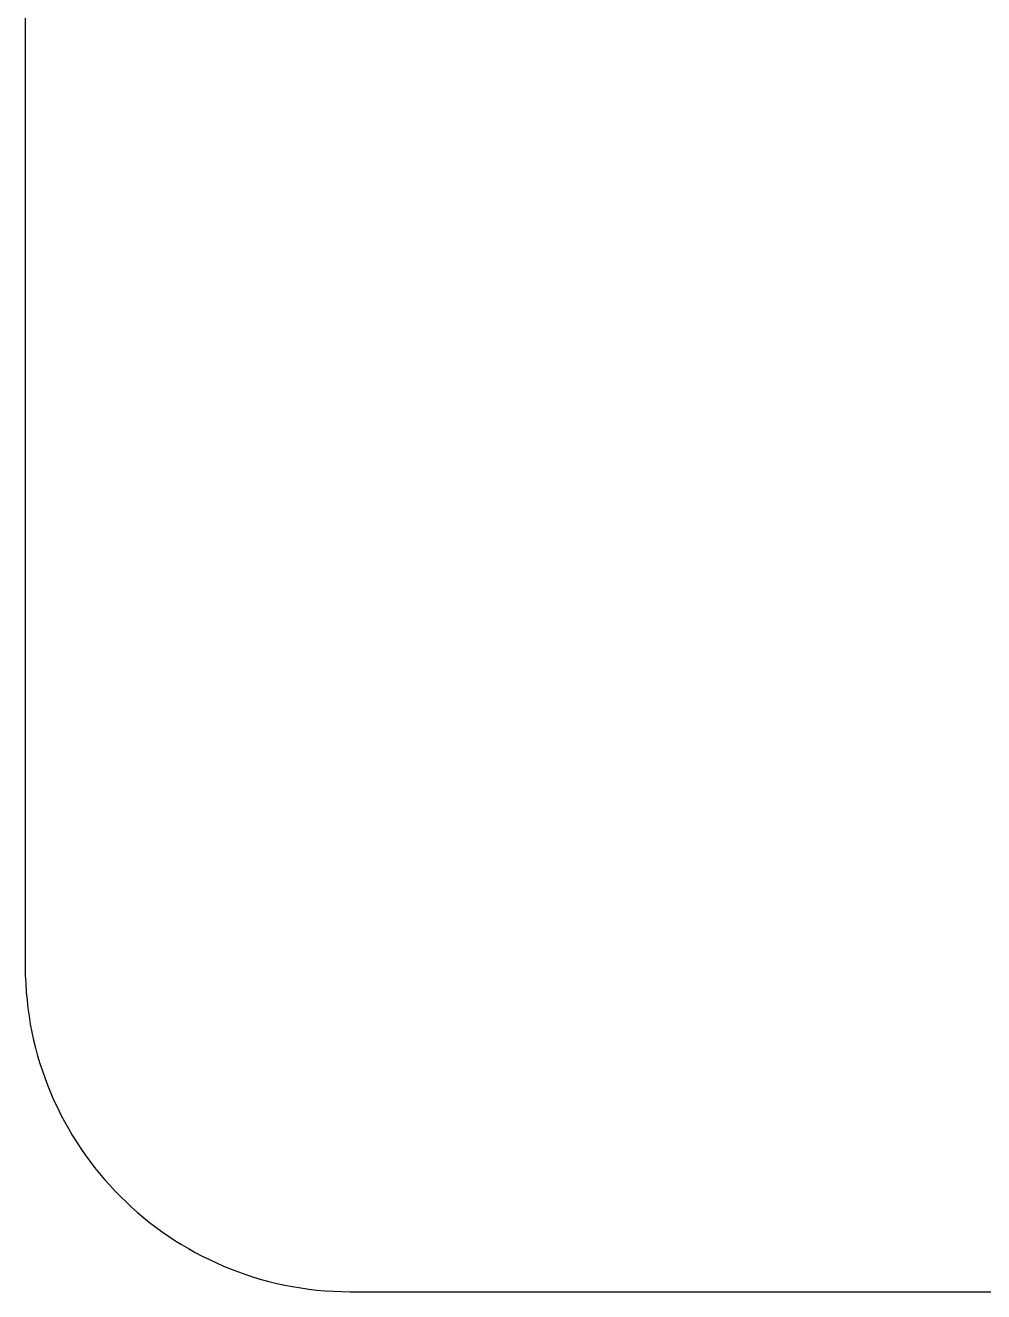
# Model space of a CAD drawing. Extents: x -53 to 325, y -116 to 23.
# Drawn here: x 259.75 to 264.18, y -90.94 to -85.1 of the extents above; entities that cross this region are included whole.
import ezdxf

# ---------------------------------------------------------------- set-up
doc = ezdxf.new("R2010")
doc.units = 0
for name, color, linetype in [('Shape2292', 7, 'CONTINUOUS'), ('Shape2293', 7, 'CONTINUOUS'), ('Shape2294', 7, 'CONTINUOUS'), ('Shape2295', 7, 'CONTINUOUS'), ('Shape2296', 7, 'CONTINUOUS'), ('Shape2297', 7, 'CONTINUOUS'), ('Shape2298', 7, 'CONTINUOUS'), ('Shape2299', 7, 'CONTINUOUS'), ('Shape2300', 7, 'CONTINUOUS'), ('Shape2301', 7, 'CONTINUOUS'), ('Shape2302', 7, 'CONTINUOUS'), ('Shape2303', 7, 'CONTINUOUS'), ('Shape2304', 7, 'CONTINUOUS'), ('Shape2305', 7, 'CONTINUOUS'), ('Shape2306', 7, 'CONTINUOUS'), ('Shape2307', 7, 'CONTINUOUS'), ('Shape2308', 7, 'CONTINUOUS'), ('Shape2309', 7, 'CONTINUOUS'), ('Shape2310', 7, 'CONTINUOUS'), ('Shape2311', 7, 'CONTINUOUS'), ('Shape2312', 7, 'CONTINUOUS'), ('Shape2313', 7, 'CONTINUOUS'), ('Shape2314', 7, 'CONTINUOUS'), ('Shape2315', 7, 'CONTINUOUS'), ('Shape2316', 7, 'CONTINUOUS'), ('Shape2317', 7, 'CONTINUOUS'), ('Shape2318', 7, 'CONTINUOUS'), ('Shape2319', 7, 'CONTINUOUS'), ('Shape2320', 7, 'CONTINUOUS'), ('Shape2321', 7, 'CONTINUOUS'), ('Shape2322', 7, 'CONTINUOUS'), ('Shape2323', 7, 'CONTINUOUS'), ('Shape2324', 7, 'CONTINUOUS'), ('Shape2325', 7, 'CONTINUOUS'), ('Shape2326', 7, 'CONTINUOUS'), ('Shape2327', 7, 'CONTINUOUS'), ('Shape2328', 7, 'CONTINUOUS'), ('Shape2329', 7, 'CONTINUOUS'), ('Shape2330', 7, 'CONTINUOUS'), ('Shape2331', 7, 'CONTINUOUS'), ('Shape2332', 7, 'CONTINUOUS'), ('Shape2333', 7, 'CONTINUOUS'), ('Shape2334', 7, 'CONTINUOUS'), ('Shape2335', 7, 'CONTINUOUS'), ('Shape2336', 7, 'CONTINUOUS'), ('Shape2337', 7, 'CONTINUOUS'), ('Shape2338', 7, 'CONTINUOUS'), ('Shape2339', 7, 'CONTINUOUS'), ('Shape2340', 7, 'CONTINUOUS'), ('Shape2341', 7, 'CONTINUOUS'), ('Shape2342', 7, 'CONTINUOUS'), ('Shape2343', 7, 'CONTINUOUS'), ('Shape2344', 7, 'CONTINUOUS'), ('Shape2345', 7, 'CONTINUOUS'), ('Shape2346', 7, 'CONTINUOUS'), ('Shape2347', 7, 'CONTINUOUS'), ('Shape2348', 7, 'CONTINUOUS'), ('Shape2349', 7, 'CONTINUOUS'), ('Shape2350', 7, 'CONTINUOUS'), ('Shape2351', 7, 'CONTINUOUS'), ('Shape2352', 7, 'CONTINUOUS'), ('Shape2353', 7, 'CONTINUOUS'), ('Shape2354', 7, 'CONTINUOUS'), ('Shape2355', 7, 'CONTINUOUS'), ('Shape2356', 7, 'CONTINUOUS'), ('Shape2357', 7, 'CONTINUOUS'), ('Shape2358', 7, 'CONTINUOUS'), ('Shape2359', 7, 'CONTINUOUS'), ('Shape2360', 7, 'CONTINUOUS'), ('Shape2361', 7, 'CONTINUOUS'), ('Shape2362', 7, 'CONTINUOUS'), ('Shape2363', 7, 'CONTINUOUS'), ('Shape2364', 7, 'CONTINUOUS'), ('Shape2365', 7, 'CONTINUOUS'), ('Shape2366', 7, 'CONTINUOUS'), ('Shape2367', 7, 'CONTINUOUS'), ('Shape2368', 7, 'CONTINUOUS'), ('Shape2369', 7, 'CONTINUOUS'), ('Shape2370', 7, 'CONTINUOUS'), ('Shape2371', 7, 'CONTINUOUS'), ('Shape2372', 7, 'CONTINUOUS'), ('Shape2373', 7, 'CONTINUOUS'), ('Shape2374', 7, 'CONTINUOUS'), ('Shape2375', 7, 'CONTINUOUS'), ('Shape2376', 7, 'CONTINUOUS'), ('Shape2377', 7, 'CONTINUOUS'), ('Shape2378', 7, 'CONTINUOUS'), ('Shape2379', 7, 'CONTINUOUS'), ('Shape2380', 7, 'CONTINUOUS'), ('Shape2381', 7, 'CONTINUOUS'), ('Shape2382', 7, 'CONTINUOUS'), ('Shape2383', 7, 'CONTINUOUS'), ('Shape2384', 7, 'CONTINUOUS'), ('Shape2385', 7, 'CONTINUOUS'), ('Shape2386', 7, 'CONTINUOUS'), ('Shape2387', 7, 'CONTINUOUS'), ('Shape2388', 7, 'CONTINUOUS'), ('Shape2389', 7, 'CONTINUOUS'), ('Shape2390', 7, 'CONTINUOUS'), ('Shape2391', 7, 'CONTINUOUS'), ('Shape2392', 7, 'CONTINUOUS'), ('Shape2393', 7, 'CONTINUOUS'), ('Shape2394', 7, 'CONTINUOUS'), ('Shape2395', 7, 'CONTINUOUS'), ('Shape2396', 7, 'CONTINUOUS'), ('Shape2397', 7, 'CONTINUOUS'), ('Shape2398', 7, 'CONTINUOUS'), ('Shape2399', 7, 'CONTINUOUS'), ('Shape2400', 7, 'CONTINUOUS'), ('Shape2401', 7, 'CONTINUOUS'), ('Shape2402', 7, 'CONTINUOUS'), ('Shape2403', 7, 'CONTINUOUS'), ('Shape2404', 7, 'CONTINUOUS'), ('Shape2405', 7, 'CONTINUOUS'), ('Shape2406', 7, 'CONTINUOUS'), ('Shape2407', 7, 'CONTINUOUS'), ('Shape2408', 7, 'CONTINUOUS'), ('Shape2409', 7, 'CONTINUOUS'), ('Shape2410', 7, 'CONTINUOUS'), ('Shape2411', 7, 'CONTINUOUS'), ('Shape2412', 7, 'CONTINUOUS'), ('Shape2413', 7, 'CONTINUOUS'), ('Shape2414', 7, 'CONTINUOUS'), ('Shape2415', 7, 'CONTINUOUS'), ('Shape2416', 7, 'CONTINUOUS'), ('Shape2417', 7, 'CONTINUOUS'), ('Shape2418', 7, 'CONTINUOUS'), ('Shape2419', 7, 'CONTINUOUS'), ('Shape2420', 7, 'CONTINUOUS'), ('Shape2421', 7, 'CONTINUOUS'), ('Shape2422', 7, 'CONTINUOUS'), ('Shape2423', 7, 'CONTINUOUS'), ('Shape2424', 7, 'CONTINUOUS'), ('Shape2425', 7, 'CONTINUOUS'), ('Shape2426', 7, 'CONTINUOUS'), ('Shape2427', 7, 'CONTINUOUS'), ('Shape2428', 7, 'CONTINUOUS'), ('Shape2429', 7, 'CONTINUOUS'), ('Shape2430', 7, 'CONTINUOUS'), ('Shape2431', 7, 'CONTINUOUS'), ('Shape2432', 7, 'CONTINUOUS'), ('Shape2433', 7, 'CONTINUOUS'), ('Shape2434', 7, 'CONTINUOUS'), ('Shape2435', 7, 'CONTINUOUS'), ('Shape2436', 7, 'CONTINUOUS'), ('Shape2437', 7, 'CONTINUOUS'), ('Shape2438', 7, 'CONTINUOUS'), ('Shape2439', 7, 'CONTINUOUS'), ('Shape2440', 7, 'CONTINUOUS'), ('Shape2441', 7, 'CONTINUOUS'), ('Shape2442', 7, 'CONTINUOUS'), ('Shape2443', 7, 'CONTINUOUS'), ('Shape2444', 7, 'CONTINUOUS'), ('Shape2445', 7, 'CONTINUOUS'), ('Shape2446', 7, 'CONTINUOUS'), ('Shape2447', 7, 'CONTINUOUS'), ('Shape2448', 7, 'CONTINUOUS'), ('Shape2449', 7, 'CONTINUOUS'), ('Shape2450', 7, 'CONTINUOUS'), ('Shape2451', 7, 'CONTINUOUS'), ('Shape2452', 7, 'CONTINUOUS'), ('Shape2453', 7, 'CONTINUOUS'), ('Shape2454', 7, 'CONTINUOUS'), ('Shape2455', 7, 'CONTINUOUS'), ('Shape2456', 7, 'CONTINUOUS'), ('Shape2457', 7, 'CONTINUOUS'), ('Shape2458', 7, 'CONTINUOUS'), ('Shape2459', 7, 'CONTINUOUS'), ('Shape2460', 7, 'CONTINUOUS'), ('Shape2461', 7, 'CONTINUOUS'), ('Shape2462', 7, 'CONTINUOUS'), ('Shape2463', 7, 'CONTINUOUS'), ('Shape2464', 7, 'CONTINUOUS'), ('Shape2465', 7, 'CONTINUOUS'), ('Shape2466', 7, 'CONTINUOUS'), ('Shape2467', 7, 'CONTINUOUS'), ('Shape2468', 7, 'CONTINUOUS'), ('Shape2469', 7, 'CONTINUOUS'), ('Shape2470', 7, 'CONTINUOUS'), ('Shape2471', 7, 'CONTINUOUS'), ('Shape2472', 7, 'CONTINUOUS'), ('Shape2473', 7, 'CONTINUOUS'), ('Shape2474', 7, 'CONTINUOUS'), ('Shape2475', 7, 'CONTINUOUS'), ('Shape2476', 7, 'CONTINUOUS'), ('Shape2477', 7, 'CONTINUOUS'), ('Shape2478', 7, 'CONTINUOUS'), ('Shape2479', 7, 'CONTINUOUS'), ('Shape2480', 7, 'CONTINUOUS'), ('Shape2481', 7, 'CONTINUOUS'), ('Shape2482', 7, 'CONTINUOUS'), ('Shape2483', 7, 'CONTINUOUS'), ('Shape2484', 7, 'CONTINUOUS'), ('Shape2485', 7, 'CONTINUOUS'), ('Shape2486', 7, 'CONTINUOUS'), ('Shape2487', 7, 'CONTINUOUS'), ('Shape2488', 7, 'CONTINUOUS'), ('Shape2489', 7, 'CONTINUOUS'), ('Shape2490', 7, 'CONTINUOUS'), ('Shape2491', 7, 'CONTINUOUS'), ('Shape2492', 7, 'CONTINUOUS'), ('Shape2493', 7, 'CONTINUOUS'), ('Shape2494', 7, 'CONTINUOUS'), ('Shape2495', 7, 'CONTINUOUS'), ('Shape2496', 7, 'CONTINUOUS'), ('Shape2497', 7, 'CONTINUOUS'), ('Shape2498', 7, 'CONTINUOUS'), ('Shape2499', 7, 'CONTINUOUS'), ('Shape2500', 7, 'CONTINUOUS'), ('Shape2501', 7, 'CONTINUOUS'), ('Shape2502', 7, 'CONTINUOUS'), ('Shape2503', 7, 'CONTINUOUS'), ('Shape2504', 7, 'CONTINUOUS'), ('Shape2505', 7, 'CONTINUOUS'), ('Shape2506', 7, 'CONTINUOUS'), ('Shape2507', 7, 'CONTINUOUS'), ('Shape2508', 7, 'CONTINUOUS'), ('Shape2509', 7, 'CONTINUOUS'), ('Shape2510', 7, 'CONTINUOUS'), ('Shape2511', 7, 'CONTINUOUS'), ('Shape2512', 7, 'CONTINUOUS'), ('Shape2513', 7, 'CONTINUOUS'), ('Shape2514', 7, 'CONTINUOUS'), ('Shape2515', 7, 'CONTINUOUS'), ('Shape2516', 7, 'CONTINUOUS'), ('Shape2517', 7, 'CONTINUOUS'), ('Shape2518', 7, 'CONTINUOUS'), ('Shape2519', 7, 'CONTINUOUS'), ('Shape2520', 7, 'CONTINUOUS'), ('Shape2521', 7, 'CONTINUOUS'), ('Shape2522', 7, 'CONTINUOUS'), ('Shape2523', 7, 'CONTINUOUS'), ('Shape2524', 7, 'CONTINUOUS'), ('Shape2525', 7, 'CONTINUOUS'), ('Shape2526', 7, 'CONTINUOUS'), ('Shape2527', 7, 'CONTINUOUS'), ('Shape2528', 7, 'CONTINUOUS'), ('Shape2529', 7, 'CONTINUOUS'), ('Shape2530', 7, 'CONTINUOUS'), ('Shape2531', 7, 'CONTINUOUS'), ('Shape2532', 7, 'CONTINUOUS'), ('Shape2533', 7, 'CONTINUOUS'), ('Shape2534', 7, 'CONTINUOUS'), ('Shape2535', 7, 'CONTINUOUS'), ('Shape2536', 7, 'CONTINUOUS'), ('Shape2537', 7, 'CONTINUOUS'), ('Shape2538', 7, 'CONTINUOUS')]:
    doc.layers.add(name, color=color, linetype=linetype)

msp = doc.modelspace()

# ---------------------------------------------------------------- linework, layer by layer
at = {"layer": 'Shape2292'}
msp.add_line((259.75, -85.0516), (259.75, -85.14), dxfattribs=at)
at = {"layer": 'Shape2293'}
msp.add_line((259.75, -85.14), (259.75, -85.2278), dxfattribs=at)
at = {"layer": 'Shape2294'}
msp.add_line((259.75, -85.2278), (259.75, -85.3151), dxfattribs=at)
at = {"layer": 'Shape2295'}
msp.add_line((259.75, -85.3151), (259.75, -85.4018), dxfattribs=at)
at = {"layer": 'Shape2296'}
msp.add_line((259.75, -85.4018), (259.75, -85.488), dxfattribs=at)
at = {"layer": 'Shape2297'}
msp.add_line((259.75, -85.488), (259.75, -85.5735), dxfattribs=at)
at = {"layer": 'Shape2298'}
msp.add_line((259.75, -85.5735), (259.75, -85.6585), dxfattribs=at)
at = {"layer": 'Shape2299'}
msp.add_line((259.75, -85.6585), (259.75, -85.7428), dxfattribs=at)
at = {"layer": 'Shape2300'}
msp.add_line((259.75, -85.7428), (259.75, -85.8266), dxfattribs=at)
at = {"layer": 'Shape2301'}
msp.add_line((259.75, -85.8266), (259.75, -85.9097), dxfattribs=at)
at = {"layer": 'Shape2302'}
msp.add_line((259.75, -85.9097), (259.75, -85.9921), dxfattribs=at)
at = {"layer": 'Shape2303'}
msp.add_line((259.75, -85.9921), (259.75, -86.0739), dxfattribs=at)
at = {"layer": 'Shape2304'}
msp.add_line((259.75, -86.0739), (259.75, -86.155), dxfattribs=at)
at = {"layer": 'Shape2305'}
msp.add_line((259.75, -86.155), (259.75, -86.2355), dxfattribs=at)
at = {"layer": 'Shape2306'}
msp.add_line((259.75, -86.2355), (259.75, -86.3152), dxfattribs=at)
at = {"layer": 'Shape2307'}
msp.add_line((259.75, -86.3152), (259.75, -86.3942), dxfattribs=at)
at = {"layer": 'Shape2308'}
msp.add_line((259.75, -86.3942), (259.75, -86.4726), dxfattribs=at)
at = {"layer": 'Shape2309'}
msp.add_line((259.75, -86.4726), (259.75, -86.5501), dxfattribs=at)
at = {"layer": 'Shape2310'}
msp.add_line((259.75, -86.5501), (259.75, -86.627), dxfattribs=at)
at = {"layer": 'Shape2311'}
msp.add_line((259.75, -86.627), (259.75, -86.7031), dxfattribs=at)
at = {"layer": 'Shape2312'}
msp.add_line((259.75, -86.7031), (259.75, -86.7784), dxfattribs=at)
at = {"layer": 'Shape2313'}
msp.add_line((259.75, -86.7784), (259.75, -86.8529), dxfattribs=at)
at = {"layer": 'Shape2314'}
msp.add_line((259.75, -86.8529), (259.75, -86.9267), dxfattribs=at)
at = {"layer": 'Shape2315'}
msp.add_line((259.75, -86.9267), (259.75, -86.9996), dxfattribs=at)
at = {"layer": 'Shape2316'}
msp.add_line((259.75, -86.9996), (259.75, -87.0717), dxfattribs=at)
at = {"layer": 'Shape2317'}
msp.add_line((259.75, -87.0717), (259.75, -87.143), dxfattribs=at)
at = {"layer": 'Shape2318'}
msp.add_line((259.75, -87.143), (259.75, -87.2134), dxfattribs=at)
at = {"layer": 'Shape2319'}
msp.add_line((259.75, -87.2134), (259.75, -87.283), dxfattribs=at)
at = {"layer": 'Shape2320'}
msp.add_line((259.75, -87.283), (259.75, -87.3518), dxfattribs=at)
at = {"layer": 'Shape2321'}
msp.add_line((259.75, -87.3518), (259.75, -87.4196), dxfattribs=at)
at = {"layer": 'Shape2322'}
msp.add_line((259.75, -87.4196), (259.75, -87.4866), dxfattribs=at)
at = {"layer": 'Shape2323'}
msp.add_line((259.75, -87.4866), (259.75, -87.5526), dxfattribs=at)
at = {"layer": 'Shape2324'}
msp.add_line((259.75, -87.5526), (259.75, -87.6178), dxfattribs=at)
at = {"layer": 'Shape2325'}
msp.add_line((259.75, -87.6178), (259.75, -87.682), dxfattribs=at)
at = {"layer": 'Shape2326'}
msp.add_line((259.75, -87.682), (259.75, -87.7453), dxfattribs=at)
at = {"layer": 'Shape2327'}
msp.add_line((259.75, -87.7453), (259.75, -87.8076), dxfattribs=at)
at = {"layer": 'Shape2328'}
msp.add_line((259.75, -87.8076), (259.75, -87.869), dxfattribs=at)
at = {"layer": 'Shape2329'}
msp.add_line((259.75, -87.869), (259.75, -87.9294), dxfattribs=at)
at = {"layer": 'Shape2330'}
msp.add_line((259.75, -87.9294), (259.75, -87.9888), dxfattribs=at)
at = {"layer": 'Shape2331'}
msp.add_line((259.75, -87.9888), (259.75, -88.0472), dxfattribs=at)
at = {"layer": 'Shape2332'}
msp.add_line((259.75, -88.0472), (259.75, -88.1046), dxfattribs=at)
at = {"layer": 'Shape2333'}
msp.add_line((259.75, -88.1046), (259.75, -88.1609), dxfattribs=at)
at = {"layer": 'Shape2334'}
msp.add_line((259.75, -88.1609), (259.75, -88.2162), dxfattribs=at)
at = {"layer": 'Shape2335'}
msp.add_line((259.75, -88.2162), (259.75, -88.2705), dxfattribs=at)
at = {"layer": 'Shape2336'}
msp.add_line((259.75, -88.2705), (259.75, -88.3237), dxfattribs=at)
at = {"layer": 'Shape2337'}
msp.add_line((259.75, -88.3237), (259.75, -88.3759), dxfattribs=at)
at = {"layer": 'Shape2338'}
msp.add_line((259.75, -88.3759), (259.75, -88.4269), dxfattribs=at)
at = {"layer": 'Shape2339'}
msp.add_line((259.75, -88.4269), (259.75, -88.4769), dxfattribs=at)
at = {"layer": 'Shape2340'}
msp.add_line((259.75, -88.4769), (259.75, -88.5258), dxfattribs=at)
at = {"layer": 'Shape2341'}
msp.add_line((259.75, -88.5258), (259.75, -88.5735), dxfattribs=at)
at = {"layer": 'Shape2342'}
msp.add_line((259.75, -88.5735), (259.75, -88.6201), dxfattribs=at)
at = {"layer": 'Shape2343'}
msp.add_line((259.75, -88.6201), (259.75, -88.6655), dxfattribs=at)
at = {"layer": 'Shape2344'}
msp.add_line((259.75, -88.6655), (259.75, -88.7098), dxfattribs=at)
at = {"layer": 'Shape2345'}
msp.add_line((259.75, -88.7098), (259.75, -88.7529), dxfattribs=at)
at = {"layer": 'Shape2346'}
msp.add_line((259.75, -88.7529), (259.75, -88.7949), dxfattribs=at)
at = {"layer": 'Shape2347'}
msp.add_line((259.75, -88.7949), (259.75, -88.8356), dxfattribs=at)
at = {"layer": 'Shape2348'}
msp.add_line((259.75, -88.8356), (259.75, -88.8752), dxfattribs=at)
at = {"layer": 'Shape2349'}
msp.add_line((259.75, -88.8752), (259.75, -88.9135), dxfattribs=at)
at = {"layer": 'Shape2350'}
msp.add_line((259.75, -88.9135), (259.75, -88.9506), dxfattribs=at)
at = {"layer": 'Shape2351'}
msp.add_line((259.75, -88.9506), (259.75, -88.9864), dxfattribs=at)
at = {"layer": 'Shape2352'}
msp.add_line((259.75, -88.9864), (259.75, -89.0038), dxfattribs=at)
at = {"layer": 'Shape2353'}
msp.add_line((259.75, -89.0038), (259.75, -89.021), dxfattribs=at)
at = {"layer": 'Shape2354'}
msp.add_line((259.75, -89.021), (259.75, -89.0378), dxfattribs=at)
at = {"layer": 'Shape2355'}
msp.add_line((259.75, -89.0378), (259.75, -89.0543), dxfattribs=at)
at = {"layer": 'Shape2356'}
msp.add_line((259.75, -89.0543), (259.75, -89.0705), dxfattribs=at)
at = {"layer": 'Shape2357'}
msp.add_line((259.75, -89.0705), (259.75, -89.0863), dxfattribs=at)
at = {"layer": 'Shape2358'}
msp.add_line((259.75, -89.0863), (259.75, -89.1019), dxfattribs=at)
at = {"layer": 'Shape2359'}
msp.add_line((259.75, -89.1019), (259.75, -89.1171), dxfattribs=at)
at = {"layer": 'Shape2360'}
msp.add_line((259.75, -89.1171), (259.75, -89.132), dxfattribs=at)
at = {"layer": 'Shape2361'}
msp.add_line((259.75, -89.132), (259.75, -89.1465), dxfattribs=at)
at = {"layer": 'Shape2362'}
msp.add_line((259.75, -89.1465), (259.75, -89.1607), dxfattribs=at)
at = {"layer": 'Shape2363'}
msp.add_line((259.75, -89.1607), (259.75, -89.1746), dxfattribs=at)
at = {"layer": 'Shape2364'}
msp.add_line((259.75, -89.1746), (259.75, -89.1882), dxfattribs=at)
at = {"layer": 'Shape2365'}
msp.add_line((259.75, -89.1882), (259.75, -89.2014), dxfattribs=at)
at = {"layer": 'Shape2366'}
msp.add_line((259.75, -89.2014), (259.75, -89.2143), dxfattribs=at)
at = {"layer": 'Shape2367'}
msp.add_line((259.75, -89.2143), (259.75, -89.2269), dxfattribs=at)
at = {"layer": 'Shape2368'}
msp.add_line((259.75, -89.2269), (259.75, -89.2391), dxfattribs=at)
at = {"layer": 'Shape2369'}
msp.add_line((259.75, -89.2391), (259.75, -89.251), dxfattribs=at)
at = {"layer": 'Shape2370'}
msp.add_line((259.75, -89.251), (259.75, -89.2625), dxfattribs=at)
at = {"layer": 'Shape2371'}
msp.add_line((259.75, -89.2625), (259.75, -89.2737), dxfattribs=at)
at = {"layer": 'Shape2372'}
msp.add_line((259.75, -89.2737), (259.75, -89.2845), dxfattribs=at)
at = {"layer": 'Shape2373'}
msp.add_line((259.75, -89.2845), (259.75, -89.295), dxfattribs=at)
at = {"layer": 'Shape2374'}
msp.add_line((259.75, -89.295), (259.75, -89.3052), dxfattribs=at)
at = {"layer": 'Shape2375'}
msp.add_line((259.75, -89.3052), (259.75, -89.315), dxfattribs=at)
at = {"layer": 'Shape2376'}
msp.add_line((259.75, -89.315), (259.75, -89.3245), dxfattribs=at)
at = {"layer": 'Shape2377'}
msp.add_line((259.75, -89.3245), (259.75, -89.3336), dxfattribs=at)
at = {"layer": 'Shape2378'}
msp.add_line((259.75, -89.3336), (259.75, -89.3423), dxfattribs=at)
at = {"layer": 'Shape2379'}
msp.add_line((259.75, -89.3423), (259.75, -89.3507), dxfattribs=at)
at = {"layer": 'Shape2380'}
msp.add_line((259.75, -89.3507), (259.75, -89.3587), dxfattribs=at)
at = {"layer": 'Shape2381'}
msp.add_line((259.75, -89.3587), (259.75, -89.3664), dxfattribs=at)
at = {"layer": 'Shape2382'}
msp.add_line((259.75, -89.3664), (259.75, -89.3737), dxfattribs=at)
at = {"layer": 'Shape2383'}
msp.add_line((259.75, -89.3737), (259.75, -89.3807), dxfattribs=at)
at = {"layer": 'Shape2384'}
msp.add_line((259.75, -89.3807), (259.75, -89.3873), dxfattribs=at)
at = {"layer": 'Shape2385'}
msp.add_line((259.75, -89.3873), (259.75, -89.3935), dxfattribs=at)
at = {"layer": 'Shape2386'}
msp.add_line((259.75, -89.3935), (259.75, -89.3994), dxfattribs=at)
at = {"layer": 'Shape2387'}
msp.add_line((259.75, -89.3994), (259.75, -89.4049), dxfattribs=at)
at = {"layer": 'Shape2388'}
msp.add_line((259.75, -89.4049), (259.75, -89.41), dxfattribs=at)
at = {"layer": 'Shape2389'}
msp.add_line((259.75, -89.41), (259.75, -89.4148), dxfattribs=at)
at = {"layer": 'Shape2390'}
msp.add_line((259.75, -89.4148), (259.75, -89.4192), dxfattribs=at)
at = {"layer": 'Shape2391'}
msp.add_line((259.75, -89.4192), (259.75, -89.4232), dxfattribs=at)
at = {"layer": 'Shape2392'}
msp.add_line((259.75, -89.4232), (259.75, -89.4268), dxfattribs=at)
at = {"layer": 'Shape2393'}
msp.add_line((259.75, -89.4268), (259.75, -89.4301), dxfattribs=at)
at = {"layer": 'Shape2394'}
msp.add_line((259.75, -89.4301), (259.75, -89.433), dxfattribs=at)
at = {"layer": 'Shape2395'}
msp.add_line((259.75, -89.433), (259.75, -89.4355), dxfattribs=at)
at = {"layer": 'Shape2396'}
msp.add_line((259.75, -89.4355), (259.75, -89.4376), dxfattribs=at)
at = {"layer": 'Shape2397'}
msp.add_line((259.75, -89.4376), (259.75, -89.4393), dxfattribs=at)
at = {"layer": 'Shape2398'}
msp.add_line((259.75, -89.4393), (259.75, -89.4407), dxfattribs=at)
at = {"layer": 'Shape2399'}
msp.add_line((259.75, -89.4407), (259.75, -89.4417), dxfattribs=at)
at = {"layer": 'Shape2400'}
msp.add_line((259.75, -89.4417), (259.75, -89.4422), dxfattribs=at)
at = {"layer": 'Shape2401'}
msp.add_line((259.75, -89.4422), (259.75, -89.4424), dxfattribs=at)
at = {"layer": 'Shape2402'}
msp.add_line((259.75, -89.4424), (259.75, -89.4812), dxfattribs=at)
at = {"layer": 'Shape2403'}
msp.add_line((259.75, -89.4812), (259.752, -89.5196), dxfattribs=at)
at = {"layer": 'Shape2404'}
msp.add_line((259.752, -89.5196), (259.754, -89.5579), dxfattribs=at)
at = {"layer": 'Shape2405'}
msp.add_line((259.754, -89.5579), (259.758, -89.5958), dxfattribs=at)
at = {"layer": 'Shape2406'}
msp.add_line((259.758, -89.5958), (259.762, -89.6335), dxfattribs=at)
at = {"layer": 'Shape2407'}
msp.add_line((259.762, -89.6335), (259.767, -89.6709), dxfattribs=at)
at = {"layer": 'Shape2408'}
msp.add_line((259.767, -89.6709), (259.773, -89.708), dxfattribs=at)
at = {"layer": 'Shape2409'}
msp.add_line((259.773, -89.708), (259.78, -89.7447), dxfattribs=at)
at = {"layer": 'Shape2410'}
msp.add_line((259.78, -89.7447), (259.788, -89.7812), dxfattribs=at)
at = {"layer": 'Shape2411'}
msp.add_line((259.788, -89.7812), (259.797, -89.8173), dxfattribs=at)
at = {"layer": 'Shape2412'}
msp.add_line((259.797, -89.8173), (259.807, -89.8531), dxfattribs=at)
at = {"layer": 'Shape2413'}
msp.add_line((259.807, -89.8531), (259.817, -89.8885), dxfattribs=at)
at = {"layer": 'Shape2414'}
msp.add_line((259.817, -89.8885), (259.829, -89.9235), dxfattribs=at)
at = {"layer": 'Shape2415'}
msp.add_line((259.829, -89.9235), (259.841, -89.9582), dxfattribs=at)
at = {"layer": 'Shape2416'}
msp.add_line((259.841, -89.9582), (259.854, -89.9925), dxfattribs=at)
at = {"layer": 'Shape2417'}
msp.add_line((259.854, -89.9925), (259.868, -90.0263), dxfattribs=at)
at = {"layer": 'Shape2418'}
msp.add_line((259.868, -90.0263), (259.882, -90.0597), dxfattribs=at)
at = {"layer": 'Shape2419'}
msp.add_line((259.882, -90.0597), (259.898, -90.0928), dxfattribs=at)
at = {"layer": 'Shape2420'}
msp.add_line((259.898, -90.0928), (259.914, -90.1253), dxfattribs=at)
at = {"layer": 'Shape2421'}
msp.add_line((259.914, -90.1253), (259.931, -90.1574), dxfattribs=at)
at = {"layer": 'Shape2422'}
msp.add_line((259.931, -90.1574), (259.949, -90.1891), dxfattribs=at)
at = {"layer": 'Shape2423'}
msp.add_line((259.949, -90.1891), (259.967, -90.2202), dxfattribs=at)
at = {"layer": 'Shape2424'}
msp.add_line((259.967, -90.2202), (259.986, -90.2509), dxfattribs=at)
at = {"layer": 'Shape2425'}
msp.add_line((259.986, -90.2509), (260.006, -90.2811), dxfattribs=at)
at = {"layer": 'Shape2426'}
msp.add_line((260.006, -90.2811), (260.027, -90.3108), dxfattribs=at)
at = {"layer": 'Shape2427'}
msp.add_line((260.027, -90.3108), (260.048, -90.3399), dxfattribs=at)
at = {"layer": 'Shape2428'}
msp.add_line((260.048, -90.3399), (260.07, -90.3685), dxfattribs=at)
at = {"layer": 'Shape2429'}
msp.add_line((260.07, -90.3685), (260.092, -90.3966), dxfattribs=at)
at = {"layer": 'Shape2430'}
msp.add_line((260.092, -90.3966), (260.116, -90.4241), dxfattribs=at)
at = {"layer": 'Shape2431'}
msp.add_line((260.116, -90.4241), (260.14, -90.451), dxfattribs=at)
at = {"layer": 'Shape2432'}
msp.add_line((260.14, -90.451), (260.164, -90.4773), dxfattribs=at)
at = {"layer": 'Shape2433'}
msp.add_line((260.164, -90.4773), (260.189, -90.5031), dxfattribs=at)
at = {"layer": 'Shape2434'}
msp.add_line((260.189, -90.5031), (260.215, -90.5282), dxfattribs=at)
at = {"layer": 'Shape2435'}
msp.add_line((260.215, -90.5282), (260.241, -90.5528), dxfattribs=at)
at = {"layer": 'Shape2436'}
msp.add_line((260.241, -90.5528), (260.268, -90.5767), dxfattribs=at)
at = {"layer": 'Shape2437'}
msp.add_line((260.268, -90.5767), (260.296, -90.5999), dxfattribs=at)
at = {"layer": 'Shape2438'}
msp.add_line((260.296, -90.5999), (260.324, -90.6225), dxfattribs=at)
at = {"layer": 'Shape2439'}
msp.add_line((260.324, -90.6225), (260.352, -90.6444), dxfattribs=at)
at = {"layer": 'Shape2440'}
msp.add_line((260.352, -90.6444), (260.382, -90.6657), dxfattribs=at)
at = {"layer": 'Shape2441'}
msp.add_line((260.382, -90.6657), (260.411, -90.6863), dxfattribs=at)
at = {"layer": 'Shape2442'}
msp.add_line((260.411, -90.6863), (260.441, -90.7061), dxfattribs=at)
at = {"layer": 'Shape2443'}
msp.add_line((260.441, -90.7061), (260.472, -90.7253), dxfattribs=at)
at = {"layer": 'Shape2444'}
msp.add_line((260.472, -90.7253), (260.503, -90.7437), dxfattribs=at)
at = {"layer": 'Shape2445'}
msp.add_line((260.503, -90.7437), (260.535, -90.7614), dxfattribs=at)
at = {"layer": 'Shape2446'}
msp.add_line((260.535, -90.7614), (260.567, -90.7783), dxfattribs=at)
at = {"layer": 'Shape2447'}
msp.add_line((260.567, -90.7783), (260.6, -90.7945), dxfattribs=at)
at = {"layer": 'Shape2448'}
msp.add_line((260.6, -90.7945), (260.633, -90.8099), dxfattribs=at)
at = {"layer": 'Shape2449'}
msp.add_line((260.633, -90.8099), (260.666, -90.8246), dxfattribs=at)
at = {"layer": 'Shape2450'}
msp.add_line((260.666, -90.8246), (260.7, -90.8384), dxfattribs=at)
at = {"layer": 'Shape2451'}
msp.add_line((260.7, -90.8384), (260.734, -90.8514), dxfattribs=at)
at = {"layer": 'Shape2452'}
msp.add_line((260.734, -90.8514), (260.769, -90.8636), dxfattribs=at)
at = {"layer": 'Shape2453'}
msp.add_line((260.769, -90.8636), (260.804, -90.875), dxfattribs=at)
at = {"layer": 'Shape2454'}
msp.add_line((260.804, -90.875), (260.839, -90.8855), dxfattribs=at)
at = {"layer": 'Shape2455'}
msp.add_line((260.839, -90.8855), (260.875, -90.8952), dxfattribs=at)
at = {"layer": 'Shape2456'}
msp.add_line((260.875, -90.8952), (260.911, -90.904), dxfattribs=at)
at = {"layer": 'Shape2457'}
msp.add_line((260.911, -90.904), (260.948, -90.912), dxfattribs=at)
at = {"layer": 'Shape2458'}
msp.add_line((260.948, -90.912), (260.984, -90.919), dxfattribs=at)
at = {"layer": 'Shape2459'}
msp.add_line((260.984, -90.919), (261.022, -90.9252), dxfattribs=at)
at = {"layer": 'Shape2460'}
msp.add_line((261.022, -90.9252), (261.059, -90.9304), dxfattribs=at)
at = {"layer": 'Shape2461'}
msp.add_line((261.059, -90.9304), (261.097, -90.9347), dxfattribs=at)
at = {"layer": 'Shape2462'}
msp.add_line((261.097, -90.9347), (261.135, -90.9381), dxfattribs=at)
at = {"layer": 'Shape2463'}
msp.add_line((261.135, -90.9381), (261.173, -90.9405), dxfattribs=at)
at = {"layer": 'Shape2464'}
msp.add_line((261.173, -90.9405), (261.211, -90.9419), dxfattribs=at)
at = {"layer": 'Shape2465'}
msp.add_line((261.211, -90.9419), (261.25, -90.9424), dxfattribs=at)
at = {"layer": 'Shape2466'}
msp.add_line((261.25, -90.9424), (261.25, -90.9424), dxfattribs=at)
at = {"layer": 'Shape2467'}
msp.add_line((261.25, -90.9424), (261.251, -90.9424), dxfattribs=at)
at = {"layer": 'Shape2468'}
msp.add_line((261.251, -90.9424), (261.252, -90.9424), dxfattribs=at)
at = {"layer": 'Shape2469'}
msp.add_line((261.252, -90.9424), (261.256, -90.9424), dxfattribs=at)
at = {"layer": 'Shape2470'}
msp.add_line((261.256, -90.9424), (261.26, -90.9424), dxfattribs=at)
at = {"layer": 'Shape2471'}
msp.add_line((261.26, -90.9424), (261.266, -90.9424), dxfattribs=at)
at = {"layer": 'Shape2472'}
msp.add_line((261.266, -90.9424), (261.272, -90.9424), dxfattribs=at)
at = {"layer": 'Shape2473'}
msp.add_line((261.272, -90.9424), (261.281, -90.9424), dxfattribs=at)
at = {"layer": 'Shape2474'}
msp.add_line((261.281, -90.9424), (261.29, -90.9424), dxfattribs=at)
at = {"layer": 'Shape2475'}
msp.add_line((261.29, -90.9424), (261.3, -90.9424), dxfattribs=at)
at = {"layer": 'Shape2476'}
msp.add_line((261.3, -90.9424), (261.312, -90.9424), dxfattribs=at)
at = {"layer": 'Shape2477'}
msp.add_line((261.312, -90.9424), (261.325, -90.9424), dxfattribs=at)
at = {"layer": 'Shape2478'}
msp.add_line((261.325, -90.9424), (261.339, -90.9424), dxfattribs=at)
at = {"layer": 'Shape2479'}
msp.add_line((261.339, -90.9424), (261.355, -90.9424), dxfattribs=at)
at = {"layer": 'Shape2480'}
msp.add_line((261.355, -90.9424), (261.371, -90.9424), dxfattribs=at)
at = {"layer": 'Shape2481'}
msp.add_line((261.371, -90.9424), (261.389, -90.9424), dxfattribs=at)
at = {"layer": 'Shape2482'}
msp.add_line((261.389, -90.9424), (261.408, -90.9424), dxfattribs=at)
at = {"layer": 'Shape2483'}
msp.add_line((261.408, -90.9424), (261.428, -90.9424), dxfattribs=at)
at = {"layer": 'Shape2484'}
msp.add_line((261.428, -90.9424), (261.45, -90.9424), dxfattribs=at)
at = {"layer": 'Shape2485'}
msp.add_line((261.45, -90.9424), (261.472, -90.9424), dxfattribs=at)
at = {"layer": 'Shape2486'}
msp.add_line((261.472, -90.9424), (261.496, -90.9424), dxfattribs=at)
at = {"layer": 'Shape2487'}
msp.add_line((261.496, -90.9424), (261.521, -90.9424), dxfattribs=at)
at = {"layer": 'Shape2488'}
msp.add_line((261.521, -90.9424), (261.547, -90.9424), dxfattribs=at)
at = {"layer": 'Shape2489'}
msp.add_line((261.547, -90.9424), (261.574, -90.9424), dxfattribs=at)
at = {"layer": 'Shape2490'}
msp.add_line((261.574, -90.9424), (261.602, -90.9424), dxfattribs=at)
at = {"layer": 'Shape2491'}
msp.add_line((261.602, -90.9424), (261.632, -90.9424), dxfattribs=at)
at = {"layer": 'Shape2492'}
msp.add_line((261.632, -90.9424), (261.662, -90.9424), dxfattribs=at)
at = {"layer": 'Shape2493'}
msp.add_line((261.662, -90.9424), (261.694, -90.9424), dxfattribs=at)
at = {"layer": 'Shape2494'}
msp.add_line((261.694, -90.9424), (261.727, -90.9424), dxfattribs=at)
at = {"layer": 'Shape2495'}
msp.add_line((261.727, -90.9424), (261.761, -90.9424), dxfattribs=at)
at = {"layer": 'Shape2496'}
msp.add_line((261.761, -90.9424), (261.796, -90.9424), dxfattribs=at)
at = {"layer": 'Shape2497'}
msp.add_line((261.796, -90.9424), (261.832, -90.9424), dxfattribs=at)
at = {"layer": 'Shape2498'}
msp.add_line((261.832, -90.9424), (261.869, -90.9424), dxfattribs=at)
at = {"layer": 'Shape2499'}
msp.add_line((261.869, -90.9424), (261.908, -90.9424), dxfattribs=at)
at = {"layer": 'Shape2500'}
msp.add_line((261.908, -90.9424), (261.947, -90.9424), dxfattribs=at)
at = {"layer": 'Shape2501'}
msp.add_line((261.947, -90.9424), (261.988, -90.9424), dxfattribs=at)
at = {"layer": 'Shape2502'}
msp.add_line((261.988, -90.9424), (262.03, -90.9424), dxfattribs=at)
at = {"layer": 'Shape2503'}
msp.add_line((262.03, -90.9424), (262.072, -90.9424), dxfattribs=at)
at = {"layer": 'Shape2504'}
msp.add_line((262.072, -90.9424), (262.116, -90.9424), dxfattribs=at)
at = {"layer": 'Shape2505'}
msp.add_line((262.116, -90.9424), (262.161, -90.9424), dxfattribs=at)
at = {"layer": 'Shape2506'}
msp.add_line((262.161, -90.9424), (262.207, -90.9424), dxfattribs=at)
at = {"layer": 'Shape2507'}
msp.add_line((262.207, -90.9424), (262.254, -90.9424), dxfattribs=at)
at = {"layer": 'Shape2508'}
msp.add_line((262.254, -90.9424), (262.302, -90.9424), dxfattribs=at)
at = {"layer": 'Shape2509'}
msp.add_line((262.302, -90.9424), (262.352, -90.9424), dxfattribs=at)
at = {"layer": 'Shape2510'}
msp.add_line((262.352, -90.9424), (262.402, -90.9424), dxfattribs=at)
at = {"layer": 'Shape2511'}
msp.add_line((262.402, -90.9424), (262.453, -90.9424), dxfattribs=at)
at = {"layer": 'Shape2512'}
msp.add_line((262.453, -90.9424), (262.505, -90.9424), dxfattribs=at)
at = {"layer": 'Shape2513'}
msp.add_line((262.505, -90.9424), (262.559, -90.9424), dxfattribs=at)
at = {"layer": 'Shape2514'}
msp.add_line((262.559, -90.9424), (262.613, -90.9424), dxfattribs=at)
at = {"layer": 'Shape2515'}
msp.add_line((262.613, -90.9424), (262.669, -90.9424), dxfattribs=at)
at = {"layer": 'Shape2516'}
msp.add_line((262.669, -90.9424), (262.725, -90.9424), dxfattribs=at)
at = {"layer": 'Shape2517'}
msp.add_line((262.725, -90.9424), (262.783, -90.9424), dxfattribs=at)
at = {"layer": 'Shape2518'}
msp.add_line((262.783, -90.9424), (262.841, -90.9424), dxfattribs=at)
at = {"layer": 'Shape2519'}
msp.add_line((262.841, -90.9424), (262.9, -90.9424), dxfattribs=at)
at = {"layer": 'Shape2520'}
msp.add_line((262.9, -90.9424), (262.961, -90.9424), dxfattribs=at)
at = {"layer": 'Shape2521'}
msp.add_line((262.961, -90.9424), (263.022, -90.9424), dxfattribs=at)
at = {"layer": 'Shape2522'}
msp.add_line((263.022, -90.9424), (263.085, -90.9424), dxfattribs=at)
at = {"layer": 'Shape2523'}
msp.add_line((263.085, -90.9424), (263.148, -90.9424), dxfattribs=at)
at = {"layer": 'Shape2524'}
msp.add_line((263.148, -90.9424), (263.213, -90.9424), dxfattribs=at)
at = {"layer": 'Shape2525'}
msp.add_line((263.213, -90.9424), (263.278, -90.9424), dxfattribs=at)
at = {"layer": 'Shape2526'}
msp.add_line((263.278, -90.9424), (263.345, -90.9424), dxfattribs=at)
at = {"layer": 'Shape2527'}
msp.add_line((263.345, -90.9424), (263.412, -90.9424), dxfattribs=at)
at = {"layer": 'Shape2528'}
msp.add_line((263.412, -90.9424), (263.48, -90.9424), dxfattribs=at)
at = {"layer": 'Shape2529'}
msp.add_line((263.48, -90.9424), (263.549, -90.9424), dxfattribs=at)
at = {"layer": 'Shape2530'}
msp.add_line((263.549, -90.9424), (263.62, -90.9424), dxfattribs=at)
at = {"layer": 'Shape2531'}
msp.add_line((263.62, -90.9424), (263.691, -90.9424), dxfattribs=at)
at = {"layer": 'Shape2532'}
msp.add_line((263.691, -90.9424), (263.763, -90.9424), dxfattribs=at)
at = {"layer": 'Shape2533'}
msp.add_line((263.763, -90.9424), (263.836, -90.9424), dxfattribs=at)
at = {"layer": 'Shape2534'}
msp.add_line((263.836, -90.9424), (263.91, -90.9424), dxfattribs=at)
at = {"layer": 'Shape2535'}
msp.add_line((263.91, -90.9424), (263.985, -90.9424), dxfattribs=at)
at = {"layer": 'Shape2536'}
msp.add_line((263.985, -90.9424), (264.061, -90.9424), dxfattribs=at)
at = {"layer": 'Shape2537'}
msp.add_line((264.061, -90.9424), (264.137, -90.9424), dxfattribs=at)
at = {"layer": 'Shape2538'}
msp.add_line((264.137, -90.9424), (264.215, -90.9424), dxfattribs=at)

doc.saveas('drawing.dxf')
